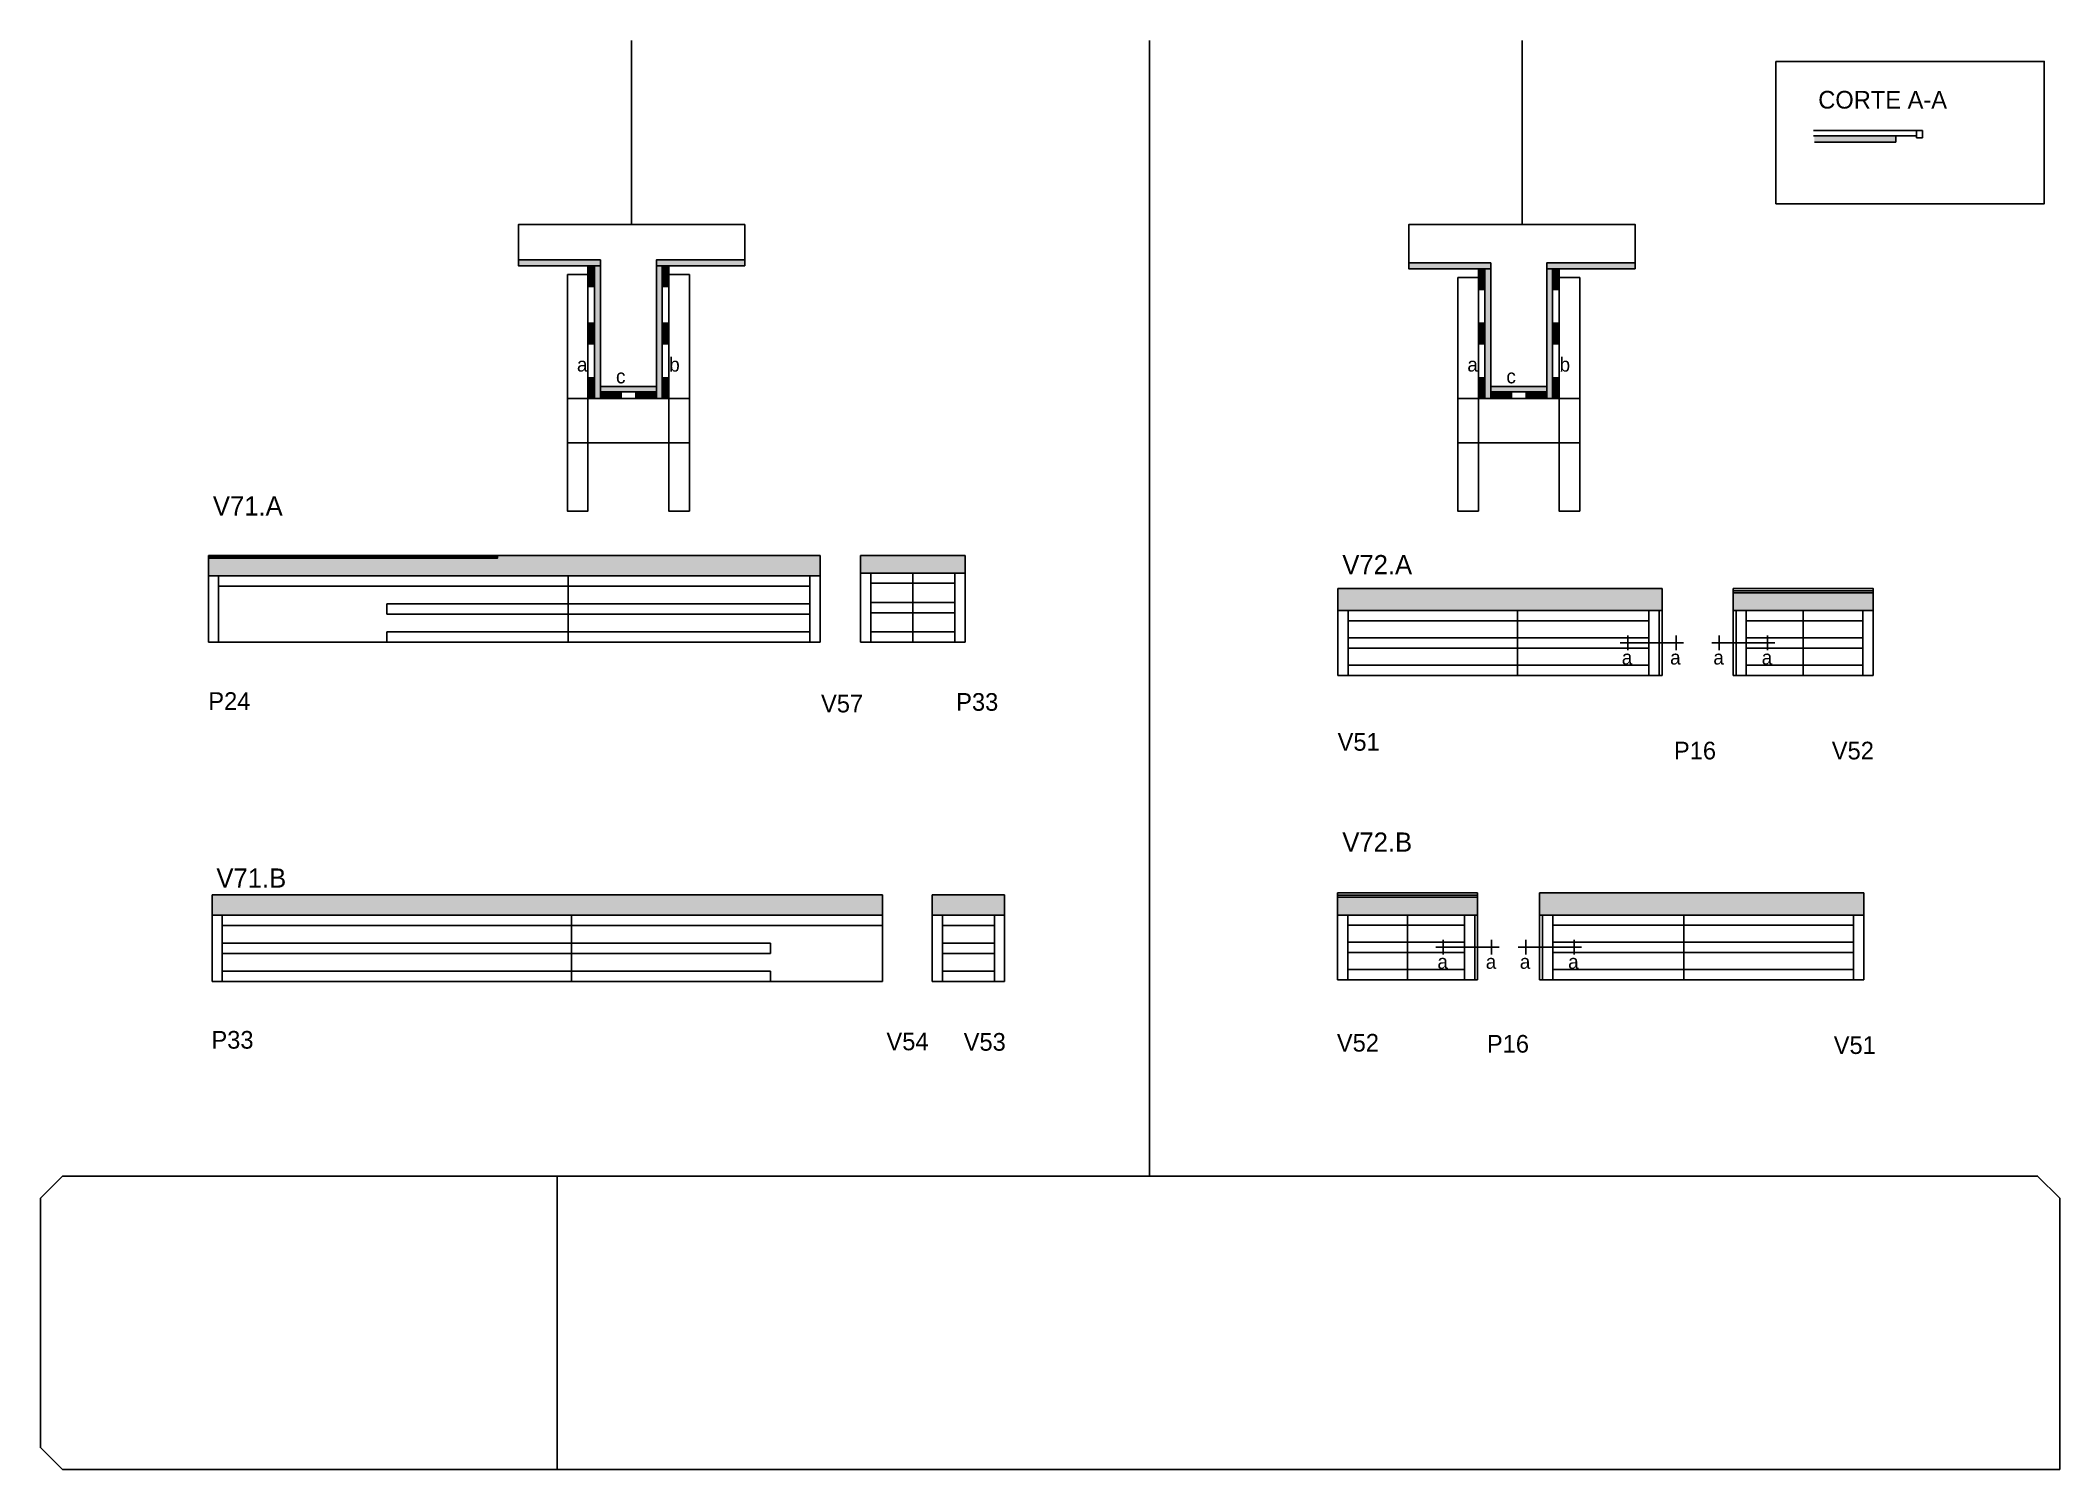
# Model space of a CAD drawing. Header units: metres. Extents: x 5808 to 7178, y 3977 to 4947.
import ezdxf

# ---------------------------------------------------------------- set-up
doc = ezdxf.new("R2010")
doc.units = ezdxf.units.M
for name, color, linetype in [('00 - FELIPE', 7, 'Continuous'), ('5', 7, 'Continuous'), ('CONCRETO', 7, 'Continuous'), ('COTA', 7, 'Continuous'), ('Cotas', 7, 'Continuous'), ('detalhes', 7, 'Continuous'), ('Hachura', 7, 'Continuous'), ('Madeira', 7, 'Continuous'), ('NOMENCLATURA', 7, 'Continuous'), ('Painéis', 7, 'Continuous'), ('SARR_2.2x7', 7, 'Continuous'), ('SARR_3.5x7', 7, 'Continuous'), ('SARR_EDITAR', 7, 'Continuous'), ('TEXTO PILAR', 7, 'Continuous'), ('Texto Seção', 7, 'Continuous')]:
    doc.layers.add(name, color=color, linetype=linetype)

msp = doc.modelspace()

# ---------------------------------------------------------------- hatches: boundary and pattern name
at = {"layer": 'COTA'}
h = msp.add_hatch(color=7, dxfattribs=at)
h.dxf.hatch_style = 1
h.paths.add_polyline_path([(6118.3, 4595.9), (5922.3, 4595.9), (5922.3, 4595.9), (5922.3, 4583.9), (5922.3, 4583.9), (6337.3, 4583.9), (6337.3, 4583.9), (6337.3, 4597.9), (6337.3, 4597.9), (6118.3, 4597.9), (6118.3, 4597.9), (6118.3, 4595.9)])
h = msp.add_hatch(color=7, dxfattribs=at)
h.dxf.hatch_style = 1
h.paths.add_polyline_path([(6435.6, 4585.9), (6435.6, 4597.9), (6435.6, 4597.9), (6364.6, 4597.9), (6364.6, 4597.9), (6364.6, 4585.9), (6364.6, 4585.9), (6435.6, 4585.9)])
h = msp.add_hatch(color=7, dxfattribs=at)
h.dxf.hatch_style = 1
h.paths.add_polyline_path([(6908.5, 4560.4), (6908.5, 4575.4), (6908.5, 4575.4), (6688.3, 4575.4), (6688.3, 4575.4), (6688.5, 4560.4), (6688.5, 4560.4), (6908.5, 4560.4)])
h = msp.add_hatch(color=7, dxfattribs=at)
h.dxf.hatch_style = 1
h.paths.add_polyline_path([(6956.7, 4572.4), (6956.7, 4560.4), (6956.7, 4560.4), (7051.7, 4560.4), (7051.7, 4560.4), (7051.7, 4572.4), (7051.7, 4572.4), (6956.7, 4572.4)])
h = msp.add_hatch(color=7, dxfattribs=at)
h.dxf.hatch_style = 1
h.paths.add_polyline_path([(6379.7, 4353.6), (6379.7, 4367.6), (6379.7, 4367.6), (5924.4, 4367.6), (5924.4, 4367.6), (5924.7, 4353.6), (5924.7, 4353.6), (6379.7, 4353.6)])
h = msp.add_hatch(color=7, dxfattribs=at)
h.dxf.hatch_style = 1
h.paths.add_polyline_path([(6462.4, 4353.6), (6462.4, 4367.6), (6462.4, 4367.6), (6413.4, 4367.6), (6413.4, 4367.6), (6413.4, 4353.6), (6413.4, 4353.6), (6462.4, 4353.6)])
h = msp.add_hatch(color=7, dxfattribs=at)
h.dxf.hatch_style = 1
h.paths.add_polyline_path([(6783.4, 4365.8), (6783.4, 4353.8), (6783.4, 4353.8), (6688.4, 4353.8), (6688.4, 4353.8), (6688.4, 4365.8), (6688.4, 4365.8), (6783.4, 4365.8)])
h = msp.add_hatch(color=7, dxfattribs=at)
h.dxf.hatch_style = 1
h.paths.add_polyline_path([(6825.4, 4353.8), (6825.4, 4368.8), (6825.4, 4368.8), (7045.7, 4368.8), (7045.7, 4368.8), (7045.4, 4353.8), (7045.4, 4353.8), (6825.4, 4353.8)])
at = {"layer": 'Hachura'}
h = msp.add_hatch(color=7, dxfattribs=at)
h.dxf.hatch_style = 1
h.paths.add_polyline_path([(7067.2, 4878.3), (7067.2, 4881.3), (7067.2, 4881.3), (7067.2, 4882.7), (7067.2, 4882.7), (7011.9, 4882.7), (7011.9, 4882.7), (7011.9, 4878.3), (7011.9, 4878.3), (7067.2, 4878.3)])
h = msp.add_hatch(color=7, dxfattribs=at)
h.dxf.hatch_style = 1
h.paths.add_polyline_path([(6188.2, 4794.4), (6188.2, 4798.4), (6188.2, 4798.4), (6132.6, 4798.4), (6132.6, 4798.4), (6132.6, 4794.4), (6132.6, 4794.4), (6188.2, 4794.4)])
h = msp.add_hatch(color=7, dxfattribs=at)
h.dxf.hatch_style = 1
h.paths.add_polyline_path([(6286.2, 4794.4), (6286.2, 4798.4), (6286.2, 4798.4), (6226.2, 4798.4), (6226.2, 4798.4), (6226.2, 4794.4), (6226.2, 4794.4), (6286.2, 4794.4)])
h = msp.add_hatch(color=7, dxfattribs=at)
h.dxf.hatch_style = 1
h.paths.add_polyline_path([(6792.3, 4792.4), (6792.3, 4796.4), (6792.3, 4796.4), (6736.7, 4796.4), (6736.7, 4796.4), (6736.7, 4792.4), (6736.7, 4792.4), (6792.3, 4792.4)])
h = msp.add_hatch(color=7, dxfattribs=at)
h.dxf.hatch_style = 1
h.paths.add_polyline_path([(6890.3, 4792.4), (6890.3, 4796.4), (6890.3, 4796.4), (6830.3, 4796.4), (6830.3, 4796.4), (6830.3, 4792.4), (6830.3, 4792.4), (6890.3, 4792.4)])
h = msp.add_hatch(color=7, dxfattribs=at)
h.dxf.hatch_style = 1
h.paths.add_polyline_path([(6179.8, 4780.4), (6184.2, 4780.4), (6184.2, 4780.4), (6184.2, 4794.4), (6184.2, 4794.4), (6179.8, 4794.4), (6179.8, 4794.4), (6179.8, 4780.4)])
h = msp.add_hatch(color=7, dxfattribs=at)
h.dxf.hatch_style = 1
h.paths.add_polyline_path([(6184.2, 4794.4), (6188.2, 4794.4), (6188.2, 4794.4), (6188.2, 4704.4), (6188.2, 4704.4), (6184.2, 4704.4), (6184.2, 4704.4), (6184.2, 4794.4)])
h = msp.add_hatch(color=7, dxfattribs=at)
h.dxf.hatch_style = 1
h.paths.add_polyline_path([(6230.2, 4794.4), (6226.2, 4794.4), (6226.2, 4794.4), (6226.2, 4704.4), (6226.2, 4704.4), (6230.2, 4704.4), (6230.2, 4704.4), (6230.2, 4794.4)])
h = msp.add_hatch(color=7, dxfattribs=at)
h.dxf.hatch_style = 1
h.paths.add_polyline_path([(6234.6, 4780.4), (6230.2, 4780.4), (6230.2, 4780.4), (6230.2, 4794.4), (6230.2, 4794.4), (6234.6, 4794.4), (6234.6, 4794.4), (6234.6, 4780.4)])
h = msp.add_hatch(color=7, dxfattribs=at)
h.dxf.hatch_style = 1
h.paths.add_polyline_path([(6783.9, 4778.4), (6788.3, 4778.4), (6788.3, 4778.4), (6788.3, 4792.4), (6788.3, 4792.4), (6783.9, 4792.4), (6783.9, 4792.4), (6783.9, 4778.4)])
h = msp.add_hatch(color=7, dxfattribs=at)
h.dxf.hatch_style = 1
h.paths.add_polyline_path([(6788.3, 4792.4), (6792.3, 4792.4), (6792.3, 4792.4), (6792.3, 4704.4), (6792.3, 4704.4), (6788.3, 4704.4), (6788.3, 4704.4), (6788.3, 4792.4)])
h = msp.add_hatch(color=7, dxfattribs=at)
h.dxf.hatch_style = 1
h.paths.add_polyline_path([(6834.3, 4794.4), (6830.3, 4794.4), (6830.3, 4794.4), (6830.3, 4704.4), (6830.3, 4704.4), (6834.3, 4704.4), (6834.3, 4704.4), (6834.3, 4794.4)])
h = msp.add_hatch(color=7, dxfattribs=at)
h.dxf.hatch_style = 1
h.paths.add_polyline_path([(6838.7, 4778.4), (6834.3, 4778.4), (6834.3, 4778.4), (6834.3, 4792.4), (6834.3, 4792.4), (6838.7, 4792.4), (6838.7, 4792.4), (6838.7, 4778.4)])
h = msp.add_hatch(color=7, dxfattribs=at)
h.dxf.hatch_style = 1
h.paths.add_polyline_path([(6179.8, 4741.4), (6184.2, 4741.4), (6184.2, 4741.4), (6184.2, 4755.4), (6184.2, 4755.4), (6179.8, 4755.4), (6179.8, 4755.4), (6179.8, 4741.4)])
h = msp.add_hatch(color=7, dxfattribs=at)
h.dxf.hatch_style = 1
h.paths.add_polyline_path([(6234.6, 4741.4), (6230.2, 4741.4), (6230.2, 4741.4), (6230.2, 4755.4), (6230.2, 4755.4), (6234.6, 4755.4), (6234.6, 4755.4), (6234.6, 4741.4)])
h = msp.add_hatch(color=7, dxfattribs=at)
h.dxf.hatch_style = 1
h.paths.add_polyline_path([(6783.9, 4741.4), (6788.3, 4741.4), (6788.3, 4741.4), (6788.3, 4755.4), (6788.3, 4755.4), (6783.9, 4755.4), (6783.9, 4755.4), (6783.9, 4741.4)])
h = msp.add_hatch(color=7, dxfattribs=at)
h.dxf.hatch_style = 1
h.paths.add_polyline_path([(6838.7, 4741.4), (6834.3, 4741.4), (6834.3, 4741.4), (6834.3, 4755.4), (6834.3, 4755.4), (6838.7, 4755.4), (6838.7, 4755.4), (6838.7, 4741.4)])
h = msp.add_hatch(color=7, dxfattribs=at)
h.dxf.hatch_style = 1
h.paths.add_polyline_path([(6179.8, 4704.4), (6184.2, 4704.4), (6184.2, 4704.4), (6184.2, 4718.4), (6184.2, 4718.4), (6179.8, 4718.4), (6179.8, 4718.4), (6179.8, 4704.4)])
h = msp.add_hatch(color=7, dxfattribs=at)
h.dxf.hatch_style = 1
h.paths.add_polyline_path([(6234.6, 4704.4), (6230.2, 4704.4), (6230.2, 4704.4), (6230.2, 4718.4), (6230.2, 4718.4), (6234.6, 4718.4), (6234.6, 4718.4), (6234.6, 4704.4)])
h = msp.add_hatch(color=7, dxfattribs=at)
h.dxf.hatch_style = 1
h.paths.add_polyline_path([(6783.9, 4704.4), (6788.3, 4704.4), (6788.3, 4704.4), (6788.3, 4718.4), (6788.3, 4718.4), (6783.9, 4718.4), (6783.9, 4718.4), (6783.9, 4704.4)])
h = msp.add_hatch(color=7, dxfattribs=at)
h.dxf.hatch_style = 1
h.paths.add_polyline_path([(6838.7, 4704.4), (6834.3, 4704.4), (6834.3, 4704.4), (6834.3, 4718.4), (6834.3, 4718.4), (6838.7, 4718.4), (6838.7, 4718.4), (6838.7, 4704.4)])
h = msp.add_hatch(color=7, dxfattribs=at)
h.dxf.hatch_style = 1
h.paths.add_polyline_path([(6226.2, 4708.8), (6226.2, 4712.4), (6226.2, 4712.4), (6188.2, 4712.4), (6188.2, 4712.4), (6188.2, 4708.8), (6188.2, 4708.8), (6226.2, 4708.8)])
h = msp.add_hatch(color=7, dxfattribs=at)
h.dxf.hatch_style = 1
h.paths.add_polyline_path([(6188.2, 4704.4), (6188.2, 4708.8), (6188.2, 4708.8), (6202.2, 4708.8), (6202.2, 4708.8), (6202.2, 4704.4), (6202.2, 4704.4), (6188.2, 4704.4)])
h = msp.add_hatch(color=7, dxfattribs=at)
h.dxf.hatch_style = 1
h.paths.add_polyline_path([(6226.2, 4704.4), (6226.2, 4708.8), (6226.2, 4708.8), (6212.2, 4708.8), (6212.2, 4708.8), (6212.2, 4704.4), (6212.2, 4704.4), (6226.2, 4704.4)])
h = msp.add_hatch(color=7, dxfattribs=at)
h.dxf.hatch_style = 1
h.paths.add_polyline_path([(6830.3, 4708.8), (6830.3, 4712.4), (6830.3, 4712.4), (6792.3, 4712.4), (6792.3, 4712.4), (6792.3, 4708.8), (6792.3, 4708.8), (6830.3, 4708.8)])
h = msp.add_hatch(color=7, dxfattribs=at)
h.dxf.hatch_style = 1
h.paths.add_polyline_path([(6792.3, 4704.4), (6792.3, 4708.8), (6792.3, 4708.8), (6806.3, 4708.8), (6806.3, 4708.8), (6806.3, 4704.4), (6806.3, 4704.4), (6792.3, 4704.4)])
h = msp.add_hatch(color=7, dxfattribs=at)
h.dxf.hatch_style = 1
h.paths.add_polyline_path([(6830.3, 4704.4), (6830.3, 4708.8), (6830.3, 4708.8), (6816.3, 4708.8), (6816.3, 4708.8), (6816.3, 4704.4), (6816.3, 4704.4), (6830.3, 4704.4)])

# ---------------------------------------------------------------- linework, layer by layer
at = {"color": 7, "lineweight": 25}
msp.add_line((6158.8, 3977.4), (6158.8, 4176.6), dxfattribs=at)
msp.add_lwpolyline([(7178.3, 3977.4), (7178.3, 4161.6), (7163.3, 4176.6), (5823.3, 4176.6), (5808.3, 4161.6), (5808.3, 3992.4), (5823.3, 3977.4), (7178.3, 3977.4)], dxfattribs=at)
at = {"layer": '00 - FELIPE', "color": 7, "lineweight": 25}
msp.add_line((7067.2, 4882.6), (7067.2, 4878.3), dxfattribs=at)
at = {"layer": 'CONCRETO', "color": 7, "lineweight": 25}
for points in [[(6132.6, 4798.4), (6132.6, 4822.4), (6286.2, 4822.4), (6286.2, 4798.4), (6226.2, 4798.4), (6226.2, 4712.4), (6188.2, 4712.4), (6188.2, 4798.4)], [(6736.7, 4796.4), (6736.7, 4822.4), (6890.3, 4822.4), (6890.3, 4796.4), (6830.3, 4796.4), (6830.3, 4712.4), (6792.3, 4712.4), (6792.3, 4796.4)]]:
    msp.add_lwpolyline(points, close=True, dxfattribs=at)
at = {"layer": 'COTA', "color": 7, "lineweight": 25}
for p, q in [((6560.7, 4947.4), (6560.7, 4176.6)), ((5922.3, 4583.9), (5922.3, 4595.9)), ((6337.3, 4597.9), (6118.3, 4597.9)), ((6337.3, 4597.9), (6337.3, 4583.9)), ((6364.6, 4585.9), (6364.6, 4597.9)), ((6435.6, 4597.9), (6364.6, 4597.9)), ((6435.6, 4597.9), (6435.6, 4585.9)), ((6688.5, 4560.4), (6688.5, 4575.4)), ((6908.5, 4575.4), (6688.5, 4575.4)), ((6908.5, 4575.4), (6908.5, 4560.4)), ((6956.7, 4560.4), (6956.7, 4575.4)), ((7051.7, 4575.4), (7051.7, 4560.4)), ((5924.7, 4353.6), (5924.7, 4367.6)), ((6379.7, 4367.6), (5924.7, 4367.6)), ((6379.7, 4367.6), (6379.7, 4353.6)), ((6413.4, 4353.6), (6413.4, 4367.6)), ((6462.4, 4367.6), (6413.4, 4367.6)), ((6462.4, 4367.6), (6462.4, 4353.6)), ((6688.4, 4368.8), (6688.4, 4353.8)), ((6783.4, 4353.8), (6783.4, 4368.8)), ((6825.4, 4368.8), (6825.4, 4353.8)), ((6825.4, 4368.8), (7045.4, 4368.8)), ((7045.4, 4353.8), (7045.4, 4368.8))]:
    msp.add_line(p, q, dxfattribs=at)
at = {"layer": 'Cotas', "color": 7, "lineweight": 25}
msp.add_lwpolyline([(6985.8, 4933.1), (7167.8, 4933.1), (7167.8, 4836.5), (6985.8, 4836.5)], close=True, dxfattribs=at)
at = {"layer": 'Defpoints', "color": 7, "lineweight": 25}
for p, q in [((6209.4, 4822.4), (6209.4, 4947.4)), ((6813.5, 4822.4), (6813.5, 4947.4))]:
    msp.add_line(p, q, dxfattribs=at)
at = {"layer": 'Madeira', "color": 7, "lineweight": 25}
msp.add_line((7067.2, 4878.3), (7011.9, 4878.3), dxfattribs=at)
for points in [[(6179.8, 4780.4), (6184.2, 4780.4), (6184.2, 4794.4), (6179.8, 4794.4)], [(6234.6, 4780.4), (6230.2, 4780.4), (6230.2, 4794.4), (6234.6, 4794.4)], [(6783.9, 4778.4), (6788.3, 4778.4), (6788.3, 4792.4), (6783.9, 4792.4)], [(6838.7, 4778.4), (6834.3, 4778.4), (6834.3, 4792.4), (6838.7, 4792.4)], [(6179.8, 4741.4), (6184.2, 4741.4), (6184.2, 4755.4), (6179.8, 4755.4)], [(6234.6, 4741.4), (6230.2, 4741.4), (6230.2, 4755.4), (6234.6, 4755.4)], [(6783.9, 4741.4), (6788.3, 4741.4), (6788.3, 4755.4), (6783.9, 4755.4)], [(6838.7, 4741.4), (6834.3, 4741.4), (6834.3, 4755.4), (6838.7, 4755.4)], [(6179.8, 4704.4), (6184.2, 4704.4), (6184.2, 4718.4), (6179.8, 4718.4)], [(6234.6, 4704.4), (6230.2, 4704.4), (6230.2, 4718.4), (6234.6, 4718.4)], [(6783.9, 4704.4), (6788.3, 4704.4), (6788.3, 4718.4), (6783.9, 4718.4)], [(6838.7, 4704.4), (6834.3, 4704.4), (6834.3, 4718.4), (6838.7, 4718.4)], [(6188.2, 4704.4), (6188.2, 4708.8), (6202.2, 4708.8), (6202.2, 4704.4)], [(6226.2, 4704.4), (6226.2, 4708.8), (6212.2, 4708.8), (6212.2, 4704.4)], [(6792.3, 4704.4), (6792.3, 4708.8), (6806.3, 4708.8), (6806.3, 4704.4)], [(6830.3, 4704.4), (6830.3, 4708.8), (6816.3, 4708.8), (6816.3, 4704.4)]]:
    msp.add_lwpolyline(points, close=True, dxfattribs=at)
at = {"layer": 'NOMENCLATURA', "color": 7, "lineweight": 25}
for p, q in [((6880.2, 4538.5), (6923, 4538.5)), ((6885.2, 4543.4), (6885.2, 4533.5)), ((6918, 4543.4), (6918, 4533.5)), ((6942.3, 4538.5), (6985, 4538.5)), ((6947.3, 4543.4), (6947.3, 4533.5)), ((6980, 4543.4), (6980, 4533.5)), ((6755.1, 4331.9), (6797.9, 4331.9)), ((6760.1, 4336.9), (6760.1, 4326.9)), ((6792.9, 4336.9), (6792.9, 4326.9)), ((6811, 4331.9), (6853.8, 4331.9)), ((6816, 4336.9), (6816, 4326.9)), ((6848.8, 4336.9), (6848.8, 4326.9))]:
    msp.add_line(p, q, dxfattribs=at)
at = {"layer": 'Painéis', "color": 7, "lineweight": 25}
for p, q in [((7085.2, 4886.3), (7011.3, 4886.3)), ((7081.2, 4882.7), (7011.3, 4882.7)), ((7081.2, 4886.3), (7081.2, 4881.3)), ((7085.2, 4881.3), (7081.2, 4881.3)), ((7085.2, 4886.3), (7085.2, 4881.3)), ((5922.3, 4583.9), (6337.3, 4583.9)), ((5922.3, 4538.9), (5922.3, 4583.9)), ((6166.3, 4538.9), (6166.3, 4583.9)), ((6337.3, 4538.9), (6337.3, 4583.9)), ((6364.6, 4585.9), (6435.6, 4585.9)), ((6364.6, 4538.9), (6364.6, 4585.9)), ((6400.1, 4538.9), (6400.1, 4585.9)), ((6435.6, 4538.9), (6435.6, 4585.9)), ((6688.5, 4560.4), (6908.5, 4560.4)), ((6688.5, 4516.4), (6688.5, 4560.4)), ((6810.5, 4516.4), (6810.5, 4560.4)), ((6906.5, 4516.4), (6906.5, 4560.4)), ((6908.5, 4516.4), (6908.5, 4560.4)), ((6956.7, 4560.4), (7051.7, 4560.4)), ((6956.7, 4516.4), (6956.7, 4560.4)), ((6958.7, 4516.4), (6958.7, 4560.4)), ((7004.2, 4516.4), (7004.2, 4560.4)), ((7051.7, 4516.4), (7051.7, 4560.4)), ((5922.3, 4538.9), (6337.3, 4538.9)), ((6364.6, 4538.9), (6435.6, 4538.9)), ((6688.5, 4516.4), (6908.5, 4516.4)), ((6956.7, 4516.4), (7051.7, 4516.4)), ((5924.7, 4353.6), (6379.7, 4353.6)), ((5924.7, 4308.6), (5924.7, 4353.6)), ((6168.7, 4308.6), (6168.7, 4353.6)), ((6379.7, 4308.6), (6379.7, 4353.6)), ((6413.4, 4353.6), (6462.4, 4353.6)), ((6413.4, 4308.6), (6413.4, 4353.6)), ((6462.4, 4308.6), (6462.4, 4353.6)), ((6783.4, 4353.8), (6688.4, 4353.8)), ((6688.4, 4309.8), (6688.4, 4353.8)), ((6735.9, 4309.8), (6735.9, 4353.8)), ((6781.4, 4309.8), (6781.4, 4353.8)), ((6783.4, 4309.8), (6783.4, 4353.8)), ((7045.4, 4353.8), (6825.4, 4353.8)), ((6825.4, 4309.8), (6825.4, 4353.8)), ((6827.4, 4309.8), (6827.4, 4353.8)), ((6923.4, 4309.8), (6923.4, 4353.8)), ((7045.4, 4309.8), (7045.4, 4353.8)), ((5924.7, 4308.6), (6379.7, 4308.6)), ((6413.4, 4308.6), (6462.4, 4308.6)), ((6783.4, 4309.8), (6688.4, 4309.8)), ((7045.4, 4309.8), (6825.4, 4309.8))]:
    msp.add_line(p, q, dxfattribs=at)
for points in [[(6188.2, 4794.4), (6188.2, 4798.4), (6132.6, 4798.4), (6132.6, 4794.4)], [(6286.2, 4794.4), (6286.2, 4798.4), (6226.2, 4798.4), (6226.2, 4794.4)], [(6792.3, 4792.4), (6792.3, 4796.4), (6736.7, 4796.4), (6736.7, 4792.4)], [(6890.3, 4792.4), (6890.3, 4796.4), (6830.3, 4796.4), (6830.3, 4792.4)], [(6184.2, 4794.4), (6188.2, 4794.4), (6188.2, 4704.4), (6184.2, 4704.4)], [(6230.2, 4794.4), (6226.2, 4794.4), (6226.2, 4704.4), (6230.2, 4704.4)], [(6788.3, 4792.4), (6792.3, 4792.4), (6792.3, 4704.4), (6788.3, 4704.4)], [(6834.3, 4792.4), (6830.3, 4792.4), (6830.3, 4704.4), (6834.3, 4704.4)], [(6226.2, 4708.8), (6226.2, 4712.4), (6188.2, 4712.4), (6188.2, 4708.8)], [(6830.3, 4708.8), (6830.3, 4712.4), (6792.3, 4712.4), (6792.3, 4708.8)], [(5922.3, 4597.9), (6118.3, 4597.9), (6118.3, 4595.9), (5922.3, 4595.9)], [(6956.7, 4575.4), (7051.7, 4575.4), (7051.7, 4572.4), (6956.7, 4572.4)], [(6783.4, 4368.8), (6688.4, 4368.8), (6688.4, 4365.8), (6783.4, 4365.8)]]:
    msp.add_lwpolyline(points, close=True, dxfattribs=at)
at = {"layer": 'SARR_2.2x7', "color": 7, "lineweight": 25}
for p, q in [((5929.2, 4538.9), (5929.2, 4583.9)), ((5929.2, 4576.9), (6166.3, 4576.9)), ((6166.3, 4576.9), (6330.3, 4576.9)), ((6330.3, 4538.9), (6330.3, 4583.9)), ((6371.6, 4538.9), (6371.6, 4585.9)), ((6371.6, 4578.9), (6400.1, 4578.9)), ((6400.1, 4578.9), (6428.7, 4578.9)), ((6428.7, 4538.9), (6428.7, 4585.9)), ((6043.3, 4564.9), (6043.3, 4557.9)), ((6043.3, 4564.9), (6166.3, 4564.9)), ((6166.3, 4564.9), (6330.3, 4564.9)), ((6371.6, 4565.9), (6400.1, 4565.9)), ((6400.1, 4565.9), (6428.7, 4565.9)), ((6043.3, 4557.9), (6166.3, 4557.9)), ((6166.3, 4557.9), (6330.3, 4557.9)), ((6371.6, 4558.9), (6400.1, 4558.9)), ((6400.1, 4558.9), (6428.7, 4558.9)), ((6695.5, 4516.4), (6695.5, 4560.4)), ((6695.5, 4553.4), (6810.5, 4553.4)), ((6810.5, 4553.4), (6899.6, 4553.4)), ((6899.6, 4516.4), (6899.6, 4560.4)), ((6965.7, 4516.4), (6965.7, 4560.4)), ((6965.7, 4553.4), (7004.2, 4553.4)), ((7004.2, 4553.4), (7044.8, 4553.4)), ((7044.8, 4516.4), (7044.8, 4560.4)), ((6043.3, 4545.9), (6043.3, 4538.9)), ((6043.3, 4545.9), (6166.3, 4545.9)), ((6166.3, 4545.9), (6330.3, 4545.9)), ((6371.6, 4545.9), (6400.1, 4545.9)), ((6400.1, 4545.9), (6428.7, 4545.9)), ((6695.5, 4541.9), (6810.5, 4541.9)), ((6695.5, 4534.9), (6810.5, 4534.9)), ((6810.5, 4541.9), (6899.6, 4541.9)), ((6810.5, 4534.9), (6899.6, 4534.9)), ((6965.7, 4541.9), (7004.2, 4541.9)), ((6965.7, 4534.9), (7004.2, 4534.9)), ((7004.2, 4541.9), (7044.8, 4541.9)), ((7004.2, 4534.9), (7044.8, 4534.9)), ((6695.5, 4523.4), (6810.5, 4523.4)), ((6810.5, 4523.4), (6899.6, 4523.4)), ((6965.7, 4523.4), (7004.2, 4523.4)), ((7004.2, 4523.4), (7044.8, 4523.4)), ((5931.6, 4308.6), (5931.6, 4353.6)), ((5931.6, 4346.6), (6168.7, 4346.6)), ((6168.7, 4346.6), (6379.7, 4346.6)), ((6420.4, 4308.6), (6420.4, 4353.6)), ((6420.4, 4346.6), (6455.5, 4346.6)), ((6455.5, 4308.6), (6455.5, 4353.6)), ((6695.4, 4309.8), (6695.4, 4353.8)), ((6735.9, 4346.8), (6695.4, 4346.8)), ((6774.5, 4346.8), (6735.9, 4346.8)), ((6774.5, 4309.8), (6774.5, 4353.8)), ((6834.4, 4309.8), (6834.4, 4353.8)), ((6923.4, 4346.8), (6834.4, 4346.8)), ((7038.5, 4346.8), (6923.4, 4346.8)), ((7038.5, 4309.8), (7038.5, 4353.8)), ((5931.6, 4334.6), (6168.7, 4334.6)), ((6168.7, 4334.6), (6303.7, 4334.6)), ((6303.7, 4327.6), (6303.7, 4334.6)), ((6420.4, 4334.6), (6455.5, 4334.6)), ((6695.4, 4335.3), (6735.9, 4335.3)), ((6735.9, 4335.3), (6774.5, 4335.3)), ((6834.4, 4335.3), (6923.4, 4335.3)), ((6923.4, 4335.3), (7038.5, 4335.3)), ((5931.6, 4327.6), (6168.7, 4327.6)), ((5931.6, 4315.6), (6168.7, 4315.6)), ((6168.7, 4327.6), (6303.7, 4327.6)), ((6168.7, 4315.6), (6303.7, 4315.6)), ((6303.7, 4308.8), (6303.7, 4315.6)), ((6420.4, 4327.6), (6455.5, 4327.6)), ((6420.4, 4315.6), (6455.5, 4315.6)), ((6695.4, 4328.3), (6735.9, 4328.3)), ((6735.9, 4316.8), (6695.4, 4316.8)), ((6735.9, 4328.3), (6774.5, 4328.3)), ((6774.5, 4316.8), (6735.9, 4316.8)), ((6834.4, 4328.3), (6923.4, 4328.3)), ((6923.4, 4316.8), (6834.4, 4316.8)), ((6923.4, 4328.3), (7038.5, 4328.3)), ((7038.5, 4316.8), (6923.4, 4316.8))]:
    msp.add_line(p, q, dxfattribs=at)
at = {"layer": 'SARR_3.5x7', "color": 7, "lineweight": 25}
for points in [[(6165.8, 4788.4), (6179.8, 4788.4), (6179.8, 4627.9), (6165.8, 4627.9)], [(6248.6, 4788.4), (6234.6, 4788.4), (6234.6, 4627.9), (6248.6, 4627.9)], [(6769.9, 4786.4), (6783.9, 4786.4), (6783.9, 4627.9), (6769.9, 4627.9)], [(6852.7, 4786.4), (6838.7, 4786.4), (6838.7, 4627.9), (6852.7, 4627.9)], [(6165.8, 4704.4), (6248.6, 4704.4), (6248.6, 4674.3), (6165.8, 4674.3)], [(6769.9, 4704.4), (6852.7, 4704.4), (6852.7, 4674.3), (6769.9, 4674.3)]]:
    msp.add_lwpolyline(points, close=True, dxfattribs=at)
at = {"layer": 'SARR_EDITAR', "color": 7, "lineweight": 25}
for p, q in [((6118.3, 4596.9), (5922.3, 4596.9)), ((7051.7, 4573.9), (6956.7, 4573.9)), ((6688.4, 4367.3), (6783.4, 4367.3))]:
    msp.add_line(p, q, dxfattribs=at)

# ---------------------------------------------------------------- texts
at = {"layer": '5', "color": 7, "lineweight": 25}
for s, p in [('P24', (5922.2, 4493)), ('V57', (6337.9, 4491.3)), ('P33', (6429.6, 4492.4)), ('V51', (6688.4, 4465.3)), ('P16', (6916.6, 4459.4)), ('V52', (7023.7, 4459.4)), ('P33', (5924.3, 4263.1)), ('V54', (6382.3, 4262)), ('V53', (6434.7, 4261.7)), ('V52', (6687.9, 4261.1)), ('P16', (6789.7, 4260.4)), ('V51', (7025, 4259.5))]:
    msp.add_text(s, height=12, dxfattribs=at).set_placement(p)
at = {"layer": 'detalhes', "color": 7, "lineweight": 25}
for s, p in [('a', (6172.3, 4722.6)), ('b', (6234.9, 4722.6)), ('a', (6776.4, 4722.6)), ('b', (6839, 4722.6)), ('c', (6198.8, 4714.6)), ('c', (6802.9, 4714.6)), ('a', (6881.2, 4523.8)), ('a', (6914, 4523.8)), ('a', (6943.3, 4523.8)), ('a', (6976.1, 4523.8)), ('a', (6756.1, 4317.3)), ('a', (6788.9, 4317.3)), ('a', (6812, 4317.3)), ('a', (6844.8, 4317.3))]:
    msp.add_text(s, height=9.6, dxfattribs=at).set_placement(p)
at = {"layer": 'TEXTO PILAR', "color": 7, "lineweight": 25}
msp.add_text('CORTE A-A', height=12, dxfattribs=at).set_placement((7014.5, 4901.1))
at = {"layer": 'Texto Seção', "color": 7, "lineweight": 25}
for s, p in [('V71.A', (5925.3, 4624.9)), ('V72.A', (6691.6, 4585.1)), ('V72.B', (6691.6, 4396.8)), ('V71.B', (5927.7, 4372.4))]:
    msp.add_text(s, height=13, dxfattribs=at).set_placement(p)

doc.saveas('drawing.dxf')
